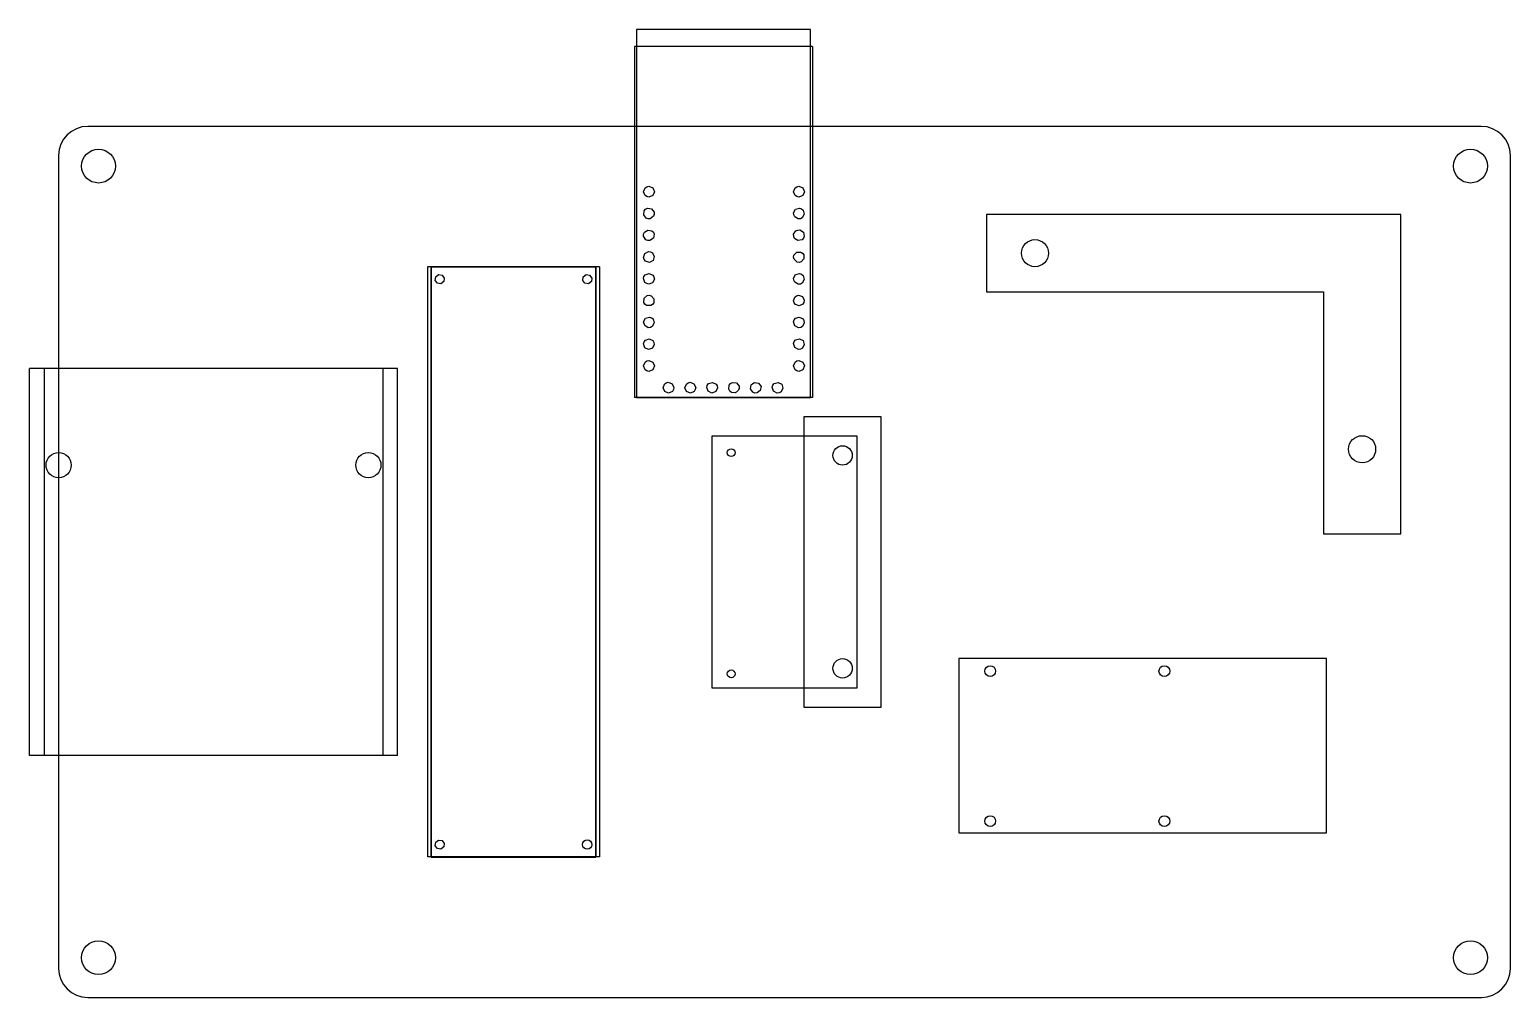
# Model space of a CAD drawing. Extents: x -78 to 75, y -45 to 55.
import ezdxf

# ---------------------------------------------------------------- set-up
doc = ezdxf.new("R2010")
doc.units = 0
doc.layers.add('MODELSKETCH_VISIBLE', color=7, linetype='CONTINUOUS')

msp = doc.modelspace()

# ---------------------------------------------------------------- linework, layer by layer
at = {"layer": 'MODELSKETCH_VISIBLE'}
for p, q in [((2.7, 55), (-15.3, 55)), ((-15.3, 55), (-15.3, 17)), ((2.7, 17), (2.7, 55)), ((2.9, 53.25), (-15.5, 53.25)), ((-15.5, 53.25), (-15.5, 17)), ((2.9, 53.25), (2.9, 17)), ((72, 45), (-72, 45)), ((-75, 42), (-75, -42)), ((75, -42), (75, 42)), ((63.68, 35.9), (20.88, 35.9)), ((20.88, 35.9), (20.88, 27.9)), ((63.68, 2.9), (63.68, 35.9)), ((-36.89, 30.48), (-36.89, -30.48)), ((-19.11, 30.48), (-36.89, 30.48)), ((-19.11, 30.48), (-36.89, 30.48)), ((-36.89, 30.48), (-36.89, -30.48)), ((-36.5, 30.5), (-36.5, -30.5)), ((-36.5, -30.5), (-36.5, 30.5)), ((-36.5, 30.5), (-19.5, 30.5)), ((-36.5, 30.5), (-36.5, -30.5)), ((-19.5, 30.5), (-36.5, 30.5)), ((-36.5, 30.5), (-19.5, 30.5)), ((-19.5, 30.5), (-19.5, -30.5)), ((-19.5, -30.5), (-19.5, 30.5)), ((-19.5, 30.5), (-19.5, -30.5)), ((-19.11, 30.48), (-19.11, -30.48)), ((-19.11, 30.48), (-19.11, -30.48)), ((20.88, 27.9), (55.68, 27.9)), ((55.68, 27.9), (55.68, 2.9)), ((-40, 20), (-78, 20)), ((-78, -20), (-78, 20)), ((-76.5, 20), (-76.5, -20)), ((-41.5, 20), (-41.5, -20)), ((-40, -20), (-40, 20)), ((2.9, 17), (-15.5, 17)), ((-15.3, 17), (2.7, 17)), ((10, 15), (2, 15)), ((2, 15), (2, -15)), ((10, -15), (10, 15)), ((-7.5, 13), (-7.5, -13)), ((7.5, 13), (-7.5, 13)), ((7.5, -13), (7.5, 13)), ((55.68, 2.9), (63.68, 2.9)), ((18, -10), (18, -28)), ((56, -10), (18, -10)), ((56, -28), (56, -10)), ((-7.5, -13), (7.5, -13)), ((2, -15), (10, -15)), ((-40, -20), (-78, -20)), ((18, -28), (56, -28)), ((-19.11, -30.48), (-36.89, -30.48)), ((-19.11, -30.48), (-36.89, -30.48)), ((-36.5, -30.5), (-19.5, -30.5)), ((-19.5, -30.5), (-36.5, -30.5)), ((-36.5, -30.5), (-19.5, -30.5)), ((-72, -45), (72, -45))]:
    msp.add_line(p, q, dxfattribs=at)
at = {"layer": 'MODELSKETCH_VISIBLE', "flags": 128}
for points in [[(-14.01, 38.81), (-13.62, 38.64), (-13.45, 38.25), (-13.62, 37.86), (-14.01, 37.69), (-14.22, 37.74), (-14.4, 37.86), (-14.57, 38.25), (-14.4, 38.64), (-14.22, 38.76), (-14.01, 38.81)], [(1.49, 38.81), (1.88, 38.64), (2.05, 38.25), (1.88, 37.86), (1.49, 37.69), (1.28, 37.74), (1.1, 37.86), (0.93, 38.25), (1.1, 38.64), (1.28, 38.76), (1.49, 38.81)], [(-13.47, 36.14), (-13.46, 35.92), (-13.53, 35.72), (-13.87, 35.46), (-14.09, 35.45), (-14.29, 35.52), (-14.55, 35.86), (-14.49, 36.28), (-14.35, 36.44), (-14.15, 36.54), (-13.73, 36.48), (-13.47, 36.14)], [(-13.47, 36.14), (-13.46, 35.92), (-13.53, 35.72), (-13.87, 35.46), (-14.09, 35.45), (-14.29, 35.52), (-14.55, 35.86), (-14.49, 36.28), (-14.35, 36.44), (-14.15, 36.54), (-13.73, 36.48), (-13.47, 36.14)], [(1.83, 35.56), (1.64, 35.46), (1.42, 35.45), (1.05, 35.66), (0.95, 35.85), (0.93, 36.07), (1.15, 36.44), (1.56, 36.55), (1.76, 36.48), (1.93, 36.34), (2.04, 35.93), (1.83, 35.56)], [(1.83, 35.56), (1.64, 35.46), (1.42, 35.45), (1.05, 35.66), (0.95, 35.85), (0.93, 36.07), (1.15, 36.44), (1.56, 36.55), (1.76, 36.48), (1.93, 36.34), (2.04, 35.93), (1.83, 35.56)], [(-13.9, 33.2), (-14.12, 33.21), (-14.32, 33.29), (-14.56, 33.64), (-14.56, 33.86), (-14.48, 34.06), (-14.12, 34.29), (-13.7, 34.21), (-13.55, 34.06), (-13.46, 33.86), (-13.55, 33.44), (-13.9, 33.2)], [(1.03, 33.43), (0.95, 33.63), (0.94, 33.85), (1.17, 34.21), (1.37, 34.29), (1.59, 34.3), (1.95, 34.07), (2.04, 33.65), (1.95, 33.45), (1.81, 33.29), (1.39, 33.2), (1.03, 33.43)], [(-13.58, 31.14), (-13.96, 30.95), (-14.37, 31.07), (-14.5, 31.24), (-14.57, 31.45), (-14.44, 31.86), (-14.06, 32.06), (-13.84, 32.03), (-13.65, 31.93), (-13.46, 31.55), (-13.58, 31.14)], [(1.72, 30.99), (1.51, 30.95), (1.3, 30.98), (0.98, 31.27), (0.93, 31.48), (0.97, 31.69), (1.26, 32), (1.68, 32.02), (1.87, 31.91), (2, 31.73), (2.01, 31.31), (1.72, 30.99)], [(-35.5, 28.74), (-35.86, 28.79), (-36.09, 29.08), (-36.04, 29.45), (-35.74, 29.68), (-35.38, 29.63), (-35.15, 29.33), (-35.2, 28.97), (-35.5, 28.74)], [(-20.26, 28.74), (-20.62, 28.79), (-20.85, 29.08), (-20.8, 29.45), (-20.5, 29.68), (-20.14, 29.63), (-19.91, 29.33), (-19.96, 28.97), (-20.26, 28.74)], [(-14.03, 28.69), (-14.24, 28.75), (-14.42, 28.87), (-14.57, 29.27), (-14.52, 29.48), (-14.39, 29.66), (-13.99, 29.8), (-13.6, 29.63), (-13.49, 29.44), (-13.45, 29.23), (-13.63, 28.84), (-14.03, 28.69)], [(1.83, 28.81), (1.64, 28.71), (1.42, 28.7), (1.05, 28.91), (0.95, 29.1), (0.93, 29.32), (1.15, 29.69), (1.56, 29.8), (1.76, 29.73), (1.93, 29.59), (2.04, 29.18), (1.83, 28.81)], [(-13.51, 26.76), (-13.64, 26.59), (-13.82, 26.48), (-14.25, 26.5), (-14.42, 26.63), (-14.54, 26.81), (-14.51, 27.24), (-14.2, 27.52), (-13.98, 27.55), (-13.77, 27.5), (-13.49, 27.19), (-13.51, 26.76)], [(1.12, 26.59), (0.99, 26.76), (0.93, 26.97), (1.08, 27.37), (1.25, 27.5), (1.46, 27.56), (1.86, 27.41), (2.04, 27.03), (2.01, 26.81), (1.9, 26.63), (1.52, 26.45), (1.12, 26.59)], [(-14.57, 24.81), (-14.36, 25.19), (-13.95, 25.3), (-13.74, 25.23), (-13.57, 25.1), (-13.46, 24.69), (-13.67, 24.31), (-13.86, 24.22), (-14.08, 24.2), (-14.45, 24.41), (-14.57, 24.81)], [(1.91, 25.12), (2.01, 24.93), (2.04, 24.71), (1.86, 24.33), (1.67, 24.22), (1.45, 24.19), (1.07, 24.38), (0.93, 24.79), (0.99, 25), (1.12, 25.17), (1.53, 25.3), (1.91, 25.12)], [(-14.04, 21.94), (-14.43, 22.13), (-14.57, 22.53), (-14.51, 22.74), (-14.38, 22.92), (-13.98, 23.05), (-13.59, 22.87), (-13.49, 22.68), (-13.46, 22.47), (-13.64, 22.09), (-14.04, 21.94)], [(1.92, 22.86), (2.04, 22.45), (1.85, 22.07), (1.66, 21.97), (1.44, 21.94), (1.06, 22.14), (0.93, 22.55), (1, 22.76), (1.13, 22.93), (1.54, 23.05), (1.92, 22.86)], [(-14.01, 20.81), (-13.62, 20.64), (-13.45, 20.25), (-13.62, 19.86), (-14.01, 19.69), (-14.22, 19.74), (-14.4, 19.86), (-14.57, 20.25), (-14.4, 20.64), (-14.22, 20.76), (-14.01, 20.81)], [(1.49, 20.81), (1.88, 20.64), (2.05, 20.25), (1.88, 19.86), (1.49, 19.69), (1.28, 19.74), (1.1, 19.86), (0.93, 20.25), (1.1, 20.64), (1.28, 20.76), (1.49, 20.81)], [(-12.38, 17.59), (-12.55, 17.98), (-12.4, 18.38), (-12.22, 18.51), (-12.01, 18.56), (-11.62, 18.4), (-11.44, 18.02), (-11.48, 17.8), (-11.59, 17.62), (-11.98, 17.44), (-12.38, 17.59)], [(-10.12, 17.59), (-10.29, 17.98), (-10.14, 18.38), (-9.97, 18.51), (-9.76, 18.56), (-9.36, 18.4), (-9.18, 18.02), (-9.22, 17.8), (-9.34, 17.62), (-9.72, 17.44), (-10.12, 17.59)], [(-7.52, 17.44), (-7.9, 17.63), (-8.04, 18.03), (-7.98, 18.24), (-7.85, 18.42), (-7.45, 18.55), (-7.07, 18.37), (-6.96, 18.18), (-6.93, 17.97), (-7.11, 17.59), (-7.52, 17.44)], [(-5.49, 17.51), (-5.66, 17.65), (-5.76, 17.84), (-5.71, 18.27), (-5.57, 18.43), (-5.38, 18.54), (-4.96, 18.49), (-4.69, 18.16), (-4.67, 17.94), (-4.74, 17.73), (-5.07, 17.47), (-5.49, 17.51)], [(-2.42, 18.13), (-2.5, 17.71), (-2.84, 17.46), (-3.06, 17.45), (-3.26, 17.53), (-3.51, 17.87), (-3.44, 18.29), (-3.29, 18.45), (-3.1, 18.54), (-2.68, 18.47), (-2.42, 18.13)], [(-0.28, 18.36), (-0.16, 17.95), (-0.35, 17.57), (-0.54, 17.47), (-0.76, 17.44), (-1.14, 17.64), (-1.27, 18.05), (-1.2, 18.26), (-1.07, 18.43), (-0.66, 18.55), (-0.28, 18.36)], [(-35.5, -29.68), (-35.86, -29.63), (-36.09, -29.34), (-36.04, -28.97), (-35.74, -28.74), (-35.38, -28.79), (-35.15, -29.09), (-35.2, -29.45), (-35.5, -29.68)]]:
    msp.add_lwpolyline(points, dxfattribs=at)
at = {"layer": 'MODELSKETCH_VISIBLE'}
for centre, radius in [((-70.88, 40.9), 1.75), ((70.88, 40.9), 1.75), ((25.88, 31.9), 1.4), ((59.68, 11.64), 1.4), ((-75, 10), 1.3), ((-43, 10), 1.3), ((-5.51, 11.29), 0.4), ((6, 11), 1), ((6, -11), 1), ((-5.51, -11.57), 0.4), ((21.25, -11.29), 0.559), ((39.25, -11.29), 0.559), ((21.25, -26.79), 0.559), ((39.25, -26.79), 0.559), ((-20.38, -29.21), 0.482), ((-70.88, -40.9), 1.75), ((70.88, -40.9), 1.75)]:
    msp.add_circle(centre, radius, dxfattribs=at)
for centre, start, end in [((-72, 42), 90, 180), ((72, 42), 0, 90), ((-72, -42), 180, 270), ((72, -42), 270, 0)]:
    msp.add_arc(centre, 3, start, end, dxfattribs=at)

doc.saveas('drawing.dxf')
